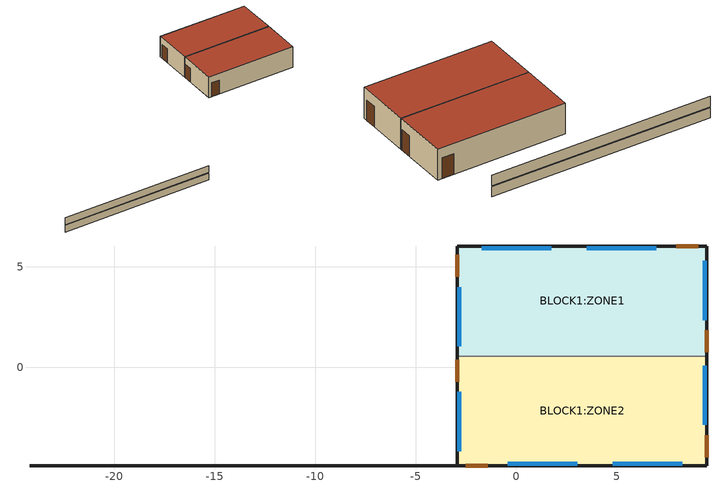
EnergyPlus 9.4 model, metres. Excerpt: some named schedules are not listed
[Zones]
BLOCK1:ZONE2
 floor othersideconditionsmodel (Combined ground floor - State-of-the-art - Heavyweight): -2.95,0.57 9.48,0.57 9.48,-4.9 -2.95,-4.9 z0
 wall outside (Wall - State-of-the-art - Heavyweight): -2.95,0.57 -2.95,-4.9 9.48,-4.9 9.48,0.57 z0:3
 wall outside (LinearBridgingConstruction): -2.95,-4.9 -24.21,-4.9 z-11.1:-10.1
 wall to BLOCK1:ZONE1 (115mm single leaf brick (plastered both sides)): 9.48,0.57 -2.95,0.57 z0:3
 window (VENTANA CASO BASE MULCHEN - 1001): -2.85,-1.21 -2.85,-4.16 / 4.81,-4.8 8.26,-4.8 / -0.42,-4.8 3.03,-4.8 / 9.38,-2.86 9.38,0.09 z0.84:2.26
 door (Wooden door): -2.95,0.39 -2.95,-0.71 / -2.5,-4.9 -1.41,-4.9 / 9.48,-4.46 9.48,-3.36 z0:2
 roof outside (Combined flat roof - State-of-the-art - Heavyweight): 9.48,0.57 -2.95,0.57 -2.95,-4.9 9.48,-4.9 z3
BLOCK1:ZONE1
 floor othersideconditionsmodel (Combined ground floor - State-of-the-art - Heavyweight): -2.95,6.04 9.48,6.04 9.48,0.57 -2.95,0.57 z0
 wall outside (Wall - State-of-the-art - Heavyweight): 9.48,0.57 9.48,6.04 -2.95,6.04 -2.95,0.57 z0:3
 wall outside (LinearBridgingConstruction): -2.95,-4.9 -24.21,-4.9 z-12.2:-11.2
 window (VENTANA CASO BASE MULCHEN - 1001): -2.85,4 -2.85,1.04 / 9.38,2.34 9.38,5.3 / 1.73,5.94 -1.72,5.94 / 6.96,5.94 3.51,5.94 z0.84:2.26
 door (Wooden door): -2.95,5.59 -2.95,4.5 / 9.48,0.74 9.48,1.84 / 9.04,6.04 7.95,6.04 z0:2
 roof outside (Combined flat roof - State-of-the-art - Heavyweight): 9.48,6.04 -2.95,6.04 -2.95,0.57 9.48,0.57 z3
[Site:Location]
Sitio (01-01:31-12)  (01-01:31-12): Latitude=-36.77; Longitude=-73.07; Time Zone=-4; Elevation {m}=148
[Site:GroundTemperature:BuildingSurface]
18, 18, 18, 18, 18, 18, 18, 18, 18, 18, 18, 18
[Site:GroundTemperature:Deep]
14, 14, 14, 14, 14, 14, 14, 14, 14, 14, 14, 14
[Site:GroundTemperature:Shallow]
14, 14, 14, 14, 14, 14, 14, 14, 14, 14, 14, 14
[Site:GroundTemperature:FCfactorMethod]
January FCfactorMethod ground temperature {C}=18.74; Februry FCfactorMethod ground temperature {C}=19.18; March FCfactorMethod ground temperature {C}=18.19; April FCfactorMethod ground temperature {C}=16.7; May FCfactorMethod ground temperature {C}=12.9; June FCfactorMethod ground temperature {C}=10.01; July FCfactorMethod ground temperature {C}=8.1; August FCfactorMethod ground temperature {C}=7.58; September FCfactorMethod ground temperature {C}=8.67; October FCfactorMethod ground temperature {C}=10.99; November FCfactorMethod ground temperature {C}=14.03; December FCfactorMethod ground temperature {C}=16.81
[Site:GroundReflectance]
0.2, 0.2, 0.2, 0.2, 0.2, 0.2, 0.2, 0.2, 0.2, 0.2, 0.2, 0.2
[Site:GroundReflectance:SnowModifier]
2, 2
[SizingPeriod:DesignDay] Month=7; Day of Month=15; Humidity Condition Type=WetBulb; Barometric Pressure {N/M**2}=99559.6; Wind Direction {Degrees N=0, S=180}=0; Rain Indicator=No; Snow on ground indicator=No; Daylight Savings Time Indicator=No
Name | Day Type -- used for schedules | Maximum Dry-Bulb Temperature {C} | Daily Dry-Bulb Temperature Range {C} | Wetbulb at Maximum Dry-Bulb{C} | Wind Speed {m/s} | Solar Model Indicator | Clearness {0.0 to 1.2} | Max Dry-Bulb {C} | Daily Temp Range {C} | Wet-Bulb at Max {C} | Wind Speed {M/Sec} | Clearness {0.0 to 1.2} - gives no sun (but does include long wave radiant heat exchange with sky)
Summer Design Day in Sitio (01-01:31-12) Jul | SummerDesignDay | 24.4 | 11.1 | 17.2 | 0 | ASHRAEClearSky | 0.98
Winter Design Day in Sitio (01-01:31-12) | WinterDesignDay |  |  |  |  |  |  | 1.2 | 0 | 1.2 | 17.4 | 0
[Site:GroundDomain:Slab]
Default Slab: 10, 1, 5, 0.52, 2050, 184, 30, 50, Site:GroundTemperature:Undisturbed:FiniteDifference, Default Slab - Ground Temperature Object - Finite Difference, 0.4, Default Slab - Slab Boundary Condition Model - 1, OnGrade, NO, EPS 10 mm_0.05, FULL, 5, NO, EPS 10 mm_0.05, 1, Hourly
[Site:GroundTemperature:Undisturbed:FiniteDifference]
Default Slab - Ground Temperature Object - Finite Difference: 0.52, 2050, 184, 30, 50, 0.4
[Building]
Edificio Residencial: North Axis=0; Terrain=Suburbs; Loads Convergence Tolerance=.04; Temperature Convergence Tolerance=.4; Solar Distribution=FullExterior; Maximum number of warmup days=25; Minimum number of warmup days=6
[Material:NoMass]
LinearBridgingLayer: Rough, 0.6267, 1e-05, 0, 0
3_RVAL_3: Rough, .18, 0.9, 0.7, 0.7
[Construction]
LinearBridgingConstruction: LinearBridgingLayer
Combined ground floor - State-of-the-art - Heavyweight: Urea Formaldehyde Foam_.1, Cast Concrete_.1, Floor/Roof Screed_.07, Timber Flooring_.03
Combined flat roof - State-of-the-art - Heavyweight: Asphalt 1_.01, MW Glass Wool (rolls)_.1, 3_RVAL_3, Plasterboard_.013
Wall - State-of-the-art - Heavyweight: Brickwork Outer_.105, XPS Extruded Polystyrene  - CO2 Blowing_.1175, Concrete Block (Medium)_.1, Gypsum Plastering_.013
Wooden door: Painted Oak_.035
115mm single leaf brick (plastered both sides): Gypsum Plastering_.013, Brickwork Inner_.115, Gypsum Plastering_.013
VENTANA CASO BASE MULCHEN - 1001: 2
[WindowMaterial:Glazing]
2: Optical data type {SpectralAverage or Spectral}=SpectralAverage; Thickness {m}=.003; Solar transmittance at normal incidence=.837; Solar reflectance at normal incidence: front side=.075; Solar reflectance at normal incidence: back side=.075; Visible transmittance at normal incidence=.898; Visible reflectance at normal incidence: front side=.081; Visible reflectance at normal incidence: back side=.081; IR transmittance at normal incidence=0; IR emissivity: front side=.84; IR emissivity: back side=.84; Conductivity {W/m-K}=.9; Dirt Correction Factor for Solar and Visible Transmittance=1
[Material] Roughness=Rough; Thermal Emittance=0.9
Name | Thickness {m} | Conductivity {w/m-K} | Density {kg/m3} | Specific Heat {J/kg-K} | Solar Absorptance | Visible Absorptance
Urea Formaldehyde Foam_.1 | .1 | 0.04 | 10 | 1400 | 0.6 | 0.6
Cast Concrete_.1 | .1 | 1.13 | 2000 | 1000 | 0.6 | 0.6
Floor/Roof Screed_.07 | .07 | 0.41 | 1200 | 840 | 0.73 | 0.73
Timber Flooring_.03 | .03 | 0.14 | 650 | 1200 | 0.78 | 0.78
Asphalt 1_.01 | .01 | 0.7 | 2100 | 1000 | 0.85 | 0.9
MW Glass Wool (rolls)_.1 | .1 | 0.04 | 12 | 840 | 0.6 | 0.6
Plasterboard_.013 | .013 | 0.25 | 2800 | 896 | 0.5 | 0.5
Brickwork Outer_.105 | .105 | 0.84 | 1700 | 800 | 0.7 | 0.7
XPS Extruded Polystyrene  - CO2 Blowing_.1175 | .1175 | 0.034 | 35 | 1400 | 0.6 | 0.6
Concrete Block (Medium)_.1 | .1 | 0.51 | 1400 | 1000 | 0.6 | 0.6
Gypsum Plastering_.013 | .013 | 0.4 | 1000 | 1000 | 0.5 | 0.5
Painted Oak_.035 | .035 | 0.19 | 700 | 2390 | 0.5 | 0.5
Brickwork Inner_.115 | .115 | 0.62 | 1700 | 800 | 0.7 | 0.7
EPS 10 mm_0.05 | .05 | 0.04 | 15 | 1300 | 0.6 | 0.6
[SurfaceProperty:OtherSideConditionsModel]
OtherSideConditionsModel=Default Slab - Slab Boundary Condition Model - 1; Type of Modeling=GroundCoupledSurface
[Zone] Relative North (to building)=0; Zone Type=1; Zone multiplier=1; Zone volume=178.6217; Floor Area=59.5406; Zone inside convection algorithm=TARP; Part Of Total Floor Area=Yes
BLOCK1:ZONE2; BLOCK1:ZONE1
[PEOPLE] Number of People SCHEDULE=HORARIO ACT CALF MULCHEN 2O22_mod_DSG; Number of People Calculation Method=Area/Person; Zone Floor Area per Person=20; radiant fraction=.3; User Specified Sensible Fraction=.61; CO2 generation rate per unit of activity level (units m3/s-W=3.82e-08; Enable ASHRAE 55 comfort warnings=No; MRT Calculation Type=ZoneAveraged; Work Efficiency SCHEDULE Name (0.0-1.0,real)=Work efficiency; Clothing Insulation Calculation Method=ClothingInsulationSchedule; Air Velocity SCHEDULE Name (units m/s, real)=Default Air Velocity for Comfort Calculations
Name | Zone | Activity level SCHEDULE Name (units W/person, real) | Clothing Insulation SCHEDULE Name (real)
People BLOCK1:ZONE2 | BLOCK1:ZONE2 | Activity Schedule 5397 | Clothing Schedule 5397
People BLOCK1:ZONE1 | BLOCK1:ZONE1 | Activity Schedule 5404 | Clothing Schedule 5404
[Lights] Lighting SCHEDULE=ILUMINACION MULCHEN 2O22; Design Level calculation method=Watts/Area; Watts per Zone Area {W/m2}=4.41; Return Air Fraction=0; Radiant fraction=.3; Fraction Visible=.2; Fraction Replaceable=1
Name | Zone | LightsEndUseKey
BLOCK1:ZONE2 General lighting | BLOCK1:ZONE2 | ELECTRIC EQUIPMENT#BLOCK1:ZONE2#GeneralLights
BLOCK1:ZONE1 General lighting | BLOCK1:ZONE1 | ELECTRIC EQUIPMENT#BLOCK1:ZONE1#GeneralLights
[WaterUse:Equipment] Peak Volumetric Flow Rate {m3/s}=9.30322e-06; DHW SCHEDULE=Residencial CTE ACS
Name | Target Temperature Schedule | Hot Water Supply Temperature Schedule | Cold Water Supply Temperature Schedule | Zone
DHW BLOCK1:ZONE2 | DHW Supply Temperature BLOCK1:ZONE2 | DHW Supply Temperature BLOCK1:ZONE2 | DHW Mains Temperature BLOCK1:ZONE2 | BLOCK1:ZONE2
DHW BLOCK1:ZONE1 | DHW Supply Temperature BLOCK1:ZONE1 | DHW Supply Temperature BLOCK1:ZONE1 | DHW Mains Temperature BLOCK1:ZONE1 | BLOCK1:ZONE1
[Sizing:Zone] Zone Cooling Design Supply Air Temperature Input Method=SupplyAirTemperature; Zone Cooling Design Supply Air Temperature (C)=12; Zone Cooling Design Supply Air Temperature Difference=0; Zone Heating Design Supply Air Temperature Input Method=SupplyAirTemperature; Zone Heating Design Supply Air Temperature (C)=35; Zone Heating Design Supply Air Temperature Difference=0; Zone Cooling Design Supply Air Humidity Ratio (kgWater/kgDryAir)=.008; Zone Heating Design Supply Air Humidity Ratio (kgWater/kgDryAir)=.016; Zone Heating Sizing Factor=1.25; Zone Cooling Sizing Factor=1.15; Cooling Design Air Flow Method=DesignDay; Cooling Minimum Air Flow Fraction=0; Heating Design Air Flow Method=DesignDay
Name | Design Specification Zone Air Distribution Object
BLOCK1:ZONE2 | BLOCK1:ZONE2
BLOCK1:ZONE1 | BLOCK1:ZONE1
[DesignSpecification:ZoneAirDistribution] Zone Air Distribution Effectiveness in Cooling Mode (dimensionless)=1; Zone Air Distribution Effectiveness in Heating Mode (dimensionless)=1
BLOCK1:ZONE2; BLOCK1:ZONE1
[ZoneControl:Thermostat]
BLOCK1:ZONE2 Thermostat: BLOCK1:ZONE2, Zone Control Type Sched, ThermostatSetpoint:DualSetpoint, Dual Setpoint - Zone BLOCK1:ZONE2
BLOCK1:ZONE1 Thermostat: BLOCK1:ZONE1, Zone Control Type Sched, ThermostatSetpoint:DualSetpoint, Dual Setpoint - Zone BLOCK1:ZONE1
[ZoneControl:Thermostat:OperativeTemperature] Radiative Fraction Input Mode=Constant; Fixed Radiative Fraction=0.5
Name | Thermostat
 | BLOCK1:ZONE2 Thermostat
 | BLOCK1:ZONE1 Thermostat
[ThermostatSetpoint:DualSetpoint]
Dual Setpoint - Zone BLOCK1:ZONE2: BLOCK1:ZONE2 Heating Setpoint Schedule, BLOCK1:ZONE2 Cooling SP Sch
Dual Setpoint - Zone BLOCK1:ZONE1: BLOCK1:ZONE1 Heating Setpoint Schedule, BLOCK1:ZONE1 Cooling SP Sch
[Zone equipment]
BLOCK1:ZONE2: BLOCK1:ZONE2 Ideal Loads Air
BLOCK1:ZONE1: BLOCK1:ZONE1 Ideal Loads Air
[ZoneHVAC:IdealLoadsAirSystem] Maximum Heating Supply Air Temperature {C}=99; Minimum Cooling Supply Air Temperature {C}=-99; Maximum Heating Supply Air Humidity Ratio {kg-H2O/kg-air}=0.001; Minimum Cooling Supply Air Humidity Ratio {kg-H2O/kg-air}=0.01; Heating Limit=LimitCapacity; Maximum Heating Air Flow Rate {m3/s}=Autosize; Maximum Sensible Heating Capacity=Autosize; Cooling Limit=LimitFlowRateAndCapacity; Maximum Cooling Air Flow Rate {m3/s}=Autosize; Maximum Total Cooling Capacity=Autosize; Dehumidification Control Type=None; Humidification Control Type=None; Outdoor Air Economizer Type=NoEconomizer
Name | Heating Availability Schedule | Cooling availability schedule
BLOCK1:ZONE2 Ideal Loads Air | BLOCK1:ZONE2 Heating Availability Sch | BLOCK1:ZONE2 Cooling Availability Sch
BLOCK1:ZONE1 Ideal Loads Air | BLOCK1:ZONE1 Heating Availability Sch | BLOCK1:ZONE1 Cooling Availability Sch
[AvailabilityManager:HybridVentilation] Use WeatherFile Rain Indicators=YES; Maximum Wind speed {m/s}=40; Minimum Outdoor Temperature {C}=15; Maximum Outdoor Temperature {C}=100; Minimum Outdoor Enthalpy {J/kg}=20000; Maximum Outdoor Enthalpy {J/kg}=30000; Minimum Outdoor Dewpoint {C}=15; Maximum Outdoor Dewpoint {C}=30; Minimum Outdoor Ventilation Air Schedule=Minimum outdoor ventilation air schedule: Always 1 ac/h; Opening Factor Function of Wind Speed Curve=Opening Factor Function of Wind Speed Curve; AirflowNetwork Control Type Schedule=AirflowNetwork Control Type Schedule: Always 1
Name | Mixed Mode Controller | Controlled Zone | Ventilation control mode schedule
 | BLOCK1:ZONE2 Ideal Loads Air | BLOCK1:ZONE2 | Ventilation control mode schedule BLOCK1:ZONE2 Ideal Loads Air
 | BLOCK1:ZONE1 Ideal Loads Air | BLOCK1:ZONE1 | Ventilation control mode schedule BLOCK1:ZONE1 Ideal Loads Air
[Schedule:Compact]
Work efficiency: Any Number, Through: 12/31, For: AllDays, Until: 24:00, 0
Minimum outdoor ventilation air schedule: Always 1 ac/h; AirflowNetwork Control Type Schedule: Always 1; Ventilation control mode schedule BLOCK1:ZONE2 Ideal Loads Air; Ventilation control mode schedule BLOCK1:ZONE1 Ideal Loads Air: Any Number, Through: 12/31, For: AllDays, Until: 24:00, 1
Default Air Velocity for Comfort Calculations: Any Number, Through: 12/31, For: AllDays, Until: 24:00, 0.137
Residencial CTE ACS: Fraction, Through: 31 Dec, For: AllDays, Until: 01:00, 0.0952, Until: 02:00, 0.04, Until: 03:00, 0.032, Until: 04:00, 0.016, Until: 05:00, 0.016, Until: 06:00, 0.0472, Until: 07:00, 0.2136, Until: 08:00, 0.792, Until: 09:00, 0.5544, Until: 10:00, 0.5944, Until: 11:00, 0.4912, Until: 12:00, 0.4432, Until: 13:00, 0.38, Until: 14:00, 0.38, Until: 15:00, 0.3248, Until: 16:00, 0.2616, Until: 17:00, 0.3088, Until: 18:00, 0.3008, Until: 19:00, 0.412, Until: 20:00, 0.5544, Until: 21:00, 0.4512, Until: 22:00, 0.4992, Until: 23:00, 0.38, Until: 24:00, 0.412
Activity Schedule 5397; Activity Schedule 5404: Any Number, Through: 12/31, For: AllDays, Until: 24:00, 98.4
Clothing Schedule 5397; Clothing Schedule 5404: Any Number, Through: 4/1, For: AllDays, Until: 24:00, .5, Through: 9/30, For: AllDays, Until: 24:00, 1, Through: 12/31, For: AllDays, Until: 24:00, .5
DHW Supply Temperature BLOCK1:ZONE2; DHW Supply Temperature BLOCK1:ZONE1: Temperature, Through: 12/31, For: AllDays, Until: 24:00, 60
DHW Mains Temperature BLOCK1:ZONE2; DHW Mains Temperature BLOCK1:ZONE1: Temperature, Through: 12/31, For: AllDays, Until: 24:00, 12
BLOCK1:ZONE2 Heating Availability Sch; BLOCK1:ZONE2 Cooling Availability Sch; BLOCK1:ZONE1 Heating Availability Sch; BLOCK1:ZONE1 Cooling Availability Sch: Any Number, Through: 01/01, For: Alldays, Until: 24:00, 1, Through: 01/02, For: Alldays, Until: 24:00, 1, Through: 01/03, For: Alldays, Until: 24:00, 1, Through: 01/04, For: Alldays, Until: 24:00, 1, Through: 01/05, For: Alldays, Until: 24:00, 1, Through: 01/06, For: Alldays, Until: 24:00, 1, Through: 01/07, For: Alldays, Until: 24:00, 1, Through: 01/08, For: Alldays, Until: 24:00, 1, Through: 01/09, For: Alldays, Until: 24:00, 1, Through: 01/10, For: Alldays, Until: 24:00, 1, Through: 01/11, For: Alldays, Until: 24:00, 1, Through: 01/12, For: Alldays, Until: 24:00, 1, Through: 01/13, For: Alldays, Until: 24:00, 1, Through: 01/14, For: Alldays, Until: 24:00, 1, Through: 01/15, For: Alldays, Until: 24:00, 1, Through: 01/16, For: Alldays, Until: 24:00, 1, Through: 01/17, For: Alldays, Until: 24:00, 1, Through: 01/18, For: Alldays, Until: 24:00, 1, Through: 01/19, For: Alldays, Until: 24:00, 1, Through: 01/20, For: Alldays, Until: 24:00, 1, Through: 01/21, For: Alldays, Until: 24:00, 1, Through: 01/22, For: Alldays, Until: 24:00, 1, Through: 01/23, For: Alldays, Until: 24:00, 1, Through: 01/24, For: Alldays, Until: 24:00, 1, Through: 01/25, For: Alldays, Until: 24:00, 1, Through: 01/26, For: Alldays, Until: 24:00, 1, Through: 01/27, For: Alldays, Until: 24:00, 1, Through: 01/28, For: Alldays, Until: 24:00, 1, Through: 01/29, For: Alldays, Until: 24:00, 1, Through: 01/30, For: Alldays, Until: 24:00, 1, Through: 01/31, For: Alldays, Until: 24:00, 1, Through: 02/01, For: Alldays, Until: 24:00, 1, Through: 02/02, For: Alldays, Until: 24:00, 1, Through: 02/03, For: Alldays, Until: 24:00, 1, Through: 02/04, For: Alldays, Until: 24:00, 1, Through: 02/05, For: Alldays, Until: 24:00, 1, Through: 02/06, For: Alldays, Until: 24:00, 1, Through: 02/07, For: Alldays, Until: 24:00, 1, Through: 02/08, For: Alldays, Until: 24:00, 1, Through: 02/09, For: Alldays, Until: 24:00, 1, Through: 02/10, For: Alldays, Until: 24:00, 1, Through: 02/11, For: Alldays, Until: 24:00, 1, Through: 02/12, For: Alldays, Until: 24:00, 1, Through: 02/13, For: Alldays, Until: 24:00, 1, Through: 02/14, For: Alldays, Until: 24:00, 1, Through: 02/15, For: Alldays, Until: 24:00, 1, Through: 02/16, For: Alldays, Until: 24:00, 1, Through: 02/17, For: Alldays, Until: 24:00, 1, Through: 02/18, For: Alldays, Until: 24:00, 1, Through: 02/19, For: Alldays, Until: 24:00, 1, Through: 02/20, For: Alldays, Until: 24:00, 1, Through: 02/21, For: Alldays, Until: 24:00, 1, Through: 02/22, For: Alldays, Until: 24:00, 1, Through: 02/23, For: Alldays, Until: 24:00, 1, Through: 02/24, For: Alldays, Until: 24:00, 1, Through: 02/25, For: Alldays, Until: 24:00, 1, Through: 02/26, For: Alldays, Until: 24:00, 1, Through: 02/27, For: Alldays, Until: 24:00, 1, Through: 02/28, For: Alldays, Until: 24:00, 1, Through: 03/01, For: Alldays, Until: 24:00, 1, Through: 03/02, For: Alldays, Until: 24:00, 1, Through: 03/03, For: Alldays, Until: 24:00, 1, Through: 03/04, For: Alldays, Until: 24:00, 1, Through: 03/05, For: Alldays, Until: 24:00, 1, Through: 03/06, For: Alldays, Until: 24:00, 1, Through: 03/07, For: Alldays, Until: 24:00, 1, Through: 03/08, For: Alldays, Until: 24:00, 1, Through: 03/09, For: Alldays, Until: 24:00, 1, Through: 03/10, For: Alldays, Until: 24:00, 1, Through: 03/11, For: Alldays, Until: 24:00, 1, Through: 03/12, For: Alldays, Until: 24:00, 1, Through: 03/13, For: Alldays, Until: 24:00, 1, Through: 03/14, For: Alldays, Until: 24:00, 1, Through: 03/15, For: Alldays, Until: 24:00, 1, Through: 03/16, For: Alldays, Until: 24:00, 1, Through: 03/17, For: Alldays, Until: 24:00, 1, Through: 03/18, For: Alldays, Until: 24:00, 1, Through: 03/19, For: Alldays, Until: 24:00, 1, Through: 03/20, For: Alldays, Until: 24:00, 1, Through: 03/21, For: Alldays, Until: 24:00, 1, Through: 03/22, For: Alldays, Until: 24:00, 1, Through: 03/23, For: Alldays, Until: 24:00, 1, Through: 03/24, For: Alldays, Until: 24:00, 1, Through: 03/25, For: Alldays, Until: 24:00, 1, Through: 03/26, For: Alldays, Until: 24:00, 1, Through: 03/27, For: Alldays, Until: 24:00, 1, Through: 03/28, For: Alldays, Until: 24:00, 1, Through: 03/29, For: Alldays, Until: 24:00, 1, Through: 03/30, For: Alldays, Until: 24:00, 1, Through: 03/31, For: Alldays, Until: 24:00, 1, Through: 04/01, For: Alldays, Until: 24:00, 1, Through: 04/02, For: Alldays, Until: 24:00, 1, Through: 04/03, For: Alldays, Until: 24:00, 1, Through: 04/04, For: Alldays, Until: 24:00, 1, Through: 04/05, For: Alldays, Until: 24:00, 1, Through: 04/06, For: Alldays, Until: 24:00, 1, Through: 04/07, For: Alldays, Until: 24:00, 1, Through: 04/08, For: Alldays, Until: 24:00, 1, Through: 04/09, For: Alldays, Until: 24:00, 1, Through: 04/10, For: Alldays, Until: 24:00, 1, Through: 04/11, For: Alldays, Until: 24:00, 1, Through: 04/12, For: Alldays, Until: 24:00, 1, Through: 04/13, For: Alldays, Until: 24:00, 1, Through: 04/14, For: Alldays, Until: 24:00, 1, Through: 04/15, For: Alldays, Until: 24:00, 1, Through: 04/16, For: Alldays, Until: 24:00, 1, Through: 04/17, For: Alldays, Until: 24:00, 1, Through: 04/18, For: Alldays, Until: 24:00, 1, Through: 04/19, For: Alldays, Until: 24:00, 1, Through: 04/20, For: Alldays, Until: 24:00, 1, Through: 04/21, For: Alldays, Until: 24:00, 1, Through: 04/22, For: Alldays, Until: 24:00, 1, Through: 04/23, For: Alldays, Until: 24:00, 1, Through: 04/24, For: Alldays, Until: 24:00, 1, Through: 04/25, For: Alldays, Until: 24:00, 1, Through: 04/26, For: Alldays, Until: 24:00, 1, Through: 04/27, For: Alldays, Until: 24:00, 1, Through: 04/28, For: Alldays, Until: 24:00, 1, Through: 04/29, For: Alldays, Until: 24:00, 1, Through: 04/30, For: Alldays, Until: 24:00, 1, Through: 05/01, For: Alldays, Until: 24:00, 1, Through: 05/02, For: Alldays, Until: 24:00, 1, Through: 05/03, For: Alldays, Until: 24:00, 1, Through: 05/04, For: Alldays, Until: 24:00, 1, Through: 05/05, For: Alldays, Until: 24:00, 1, Through: 05/06, For: Alldays, Until: 24:00, 1, Through: 05/07, For: Alldays, Until: 24:00, 1, Through: 05/08, For: Alldays, Until: 24:00, 1, Through: 05/09, For: Alldays, Until: 24:00, 1, Through: 05/10, For: Alldays, Until: 24:00, 1, Through: 05/11, For: Alldays, Until: 24:00, 1, Through: 05/12, For: Alldays, Until: 24:00, 1, Through: 05/13, For: Alldays, Until: 24:00, 1, Through: 05/14, For: Alldays, Until: 24:00, 1, Through: 05/15, For: Alldays, Until: 24:00, 1, Through: 05/16, For: Alldays, Until: 24:00, 1, Through: 05/17, For: Alldays, Until: 24:00, 1, Through: 05/18, For: Alldays, Until: 24:00, 1, Through: 05/19, For: Alldays, Until: 24:00, 1, Through: 05/20, For: Alldays, Until: 24:00, 1, Through: 05/21, For: Alldays, Until: 24:00, 1, Through: 05/22, For: Alldays, Until: 24:00, 1, Through: 05/23, For: Alldays, Until: 24:00, 1, Through: 05/24, For: Alldays, Until: 24:00, 1, Through: 05/25, For: Alldays, Until: 24:00, 1, Through: 05/26, For: Alldays, Until: 24:00, 1, Through: 05/27, For: Alldays, Until: 24:00, 1, Through: 05/28, For: Alldays, Until: 24:00, 1, Through: 05/29, For: Alldays, Until: 24:00, 1, Through: 05/30, For: Alldays, Until: 24:00, 1, Through: 05/31, For: Alldays, Until: 24:00, 1, Through: 06/01, For: Alldays, Until: 24:00, 1, Through: 06/02, For: Alldays, Until: 24:00, 1, Through: 06/03, For: Alldays, Until: 24:00, 1, Through: 06/04, For: Alldays, Until: 24:00, 1, Through: 06/05, For: Alldays, Until: 24:00, 1, Through: 06/06, For: Alldays, Until: 24:00, 1, Through: 06/07, For: Alldays, Until: 24:00, 1, Through: 06/08, For: Alldays, Until: 24:00, 1, Through: 06/09, For: Alldays, Until: 24:00, 1, Through: 06/10, For: Alldays, Until: 24:00, 1, Through: 06/11, For: Alldays, Until: 24:00, 1, Through: 06/12, For: Alldays, Until: 24:00, 1, Through: 06/13, For: Alldays, Until: 24:00, 1, Through: 06/14, For: Alldays, Until: 24:00, 1, Through: 06/15, For: Alldays, Until: 24:00, 1, Through: 06/16, For: Alldays, Until: 24:00, 1, Through: 06/17, For: Alldays, Until: 24:00, 1, Through: 06/18, For: Alldays, Until: 24:00, 1, Through: 06/19, For: Alldays, Until: 24:00, 1, Through: 06/20, For: Alldays, Until: 24:00, 1, Through: 06/21, For: Alldays, Until: 24:00, 1, Through: 06/22, For: Alldays, Until: 24:00, 1, Through: 06/23, For: Alldays, Until: 24:00, 1, Through: 06/24, For: Alldays, Until: 24:00, 1, Through: 06/25, For: Alldays, Until: 24:00, 1, Through: 06/26, For: Alldays, Until: 24:00, 1, Through: 06/27, For: Alldays, Until: 24:00, 1, Through: 06/28, For: Alldays, Until: 24:00, 1, Through: 06/29, For: Alldays, Until: 24:00, 1, Through: 06/30, For: Alldays, Until: 24:00, 1, Through: 07/01, For: Alldays, Until: 24:00, 1, Through: 07/02, For: Alldays, Until: 24:00, 1, Through: 07/03, For: Alldays, Until: 24:00, 1, Through: 07/04, For: Alldays, Until: 24:00, 1, Through: 07/05, For: Alldays, Until: 24:00, 1, Through: 07/06, For: Alldays, Until: 24:00, 1, Through: 07/07, For: Alldays, Until: 24:00, 1, Through: 07/08, For: Alldays, Until: 24:00, 1, Through: 07/09, For: Alldays, Until: 24:00, 1, Through: 07/10, For: Alldays, Until: 24:00, 1, Through: 07/11, For: Alldays, Until: 24:00, 1, Through: 07/12, For: Alldays, Until: 24:00, 1, Through: 07/13, For: Alldays, Until: 24:00, 1, Through: 07/14, For: Alldays, Until: 24:00, 1, Through: 07/15, For: Alldays, Until: 24:00, 1, Through: 07/16, For: Alldays, Until: 24:00, 1, Through: 07/17, For: Alldays, Until: 24:00, 1, Through: 07/18, For: Alldays, Until: 24:00, 1, Through: 07/19, For: Alldays, Until: 24:00, 1, Through: 07/20, For: Alldays, Until: 24:00, 1, Through: 07/21, For: Alldays, Until: 24:00, 1, Through: 07/22, For: Alldays, Until: 24:00, 1, Through: 07/23, For: Alldays, Until: 24:00, 1, Through: 07/24, For: Alldays, Until: 24:00, 1, Through: 07/25, For: Alldays, Until: 24:00, 1, Through: 07/26, For: Alldays, Until: 24:00, 1, Through: 07/27, For: Alldays, Until: 24:00, 1, Through: 07/28, For: Alldays, Until: 24:00, 1, Through: 07/29, For: Alldays, Until: 24:00, 1, Through: 07/30, For: Alldays, Until: 24:00, 1, Through: 07/31, For: Alldays, Until: 24:00, 1, Through: 08/01, For: Alldays, Until: 24:00, 1, Through: 08/02, For: Alldays, Until: 24:00, 1, Through: 08/03, For: Alldays, Until: 24:00, 1, Through: 08/04, For: Alldays, Until: 24:00, 1, Through: 08/05, For: Alldays, Until: 24:00, 1, Through: 08/06, For: Alldays, Until: 24:00, 1, Through: 08/07, For: Alldays, Until: 24:00, 1, Through: 08/08, For: Alldays, Until: 24:00, 1, Through: 08/09, For: Alldays, Until: 24:00, 1, Through: 08/10, For: Alldays, Until: 24:00, 1, Through: 08/11, For: Alldays, Until: 24:00, 1, Through: 08/12, For: Alldays, Until: 24:00, 1, Through: 08/13, For: Alldays, Until: 24:00, 1, Through: 08/14, For: Alldays, Until: 24:00, 1, Through: 08/15, For: Alldays, Until: 24:00, 1, Through: 08/16, For: Alldays, Until: 24:00, 1, Through: 08/17, For: Alldays, Until: 24:00, 1, Through: 08/18, For: Alldays, Until: 24:00, 1, Through: 08/19, For: Alldays, Until: 24:00, 1, Through: 08/20, For: Alldays, Until: 24:00, 1, Through: 08/21, For: Alldays, Until: 24:00, 1, Through: 08/22, For: Alldays, Until: 24:00, 1, Through: 08/23, For: Alldays, Until: 24:00, 1, Through: 08/24, For: Alldays, Until: 24:00, 1, Through: 08/25, For: Alldays, Until: 24:00, 1, Through: 08/26, For: Alldays, Until: 24:00, 1, Through: 08/27, For: Alldays, Until: 24:00, 1, Through: 08/28, For: Alldays, Until: 24:00, 1, Through: 08/29, For: Alldays, Until: 24:00, 1, Through: 08/30, For: Alldays, Until: 24:00, 1, Through: 08/31, For: Alldays, Until: 24:00, 1, Through: 09/01, For: Alldays, Until: 24:00, 1, Through: 09/02, For: Alldays, Until: 24:00, 1, Through: 09/03, For: Alldays, Until: 24:00, 1, Through: 09/04, For: Alldays, Until: 24:00, 1, Through: 09/05, For: Alldays, Until: 24:00, 1, Through: 09/06, For: Alldays, Until: 24:00, 1, Through: 09/07, For: Alldays, Until: 24:00, 1, Through: 09/08, For: Alldays, Until: 24:00, 1, Through: 09/09, For: Alldays, Until: 24:00, 1, Through: 09/10, For: Alldays, Until: 24:00, 1, Through: 09/11, For: Alldays, Until: 24:00, 1, Through: 09/12, For: Alldays, Until: 24:00, 1, Through: 09/13, For: Alldays, Until: 24:00, 1, Through: 09/14, For: Alldays, Until: 24:00, 1, Through: 09/15, For: Alldays, Until: 24:00, 1, Through: 09/16, For: Alldays, Until: 24:00, 1, Through: 09/17, For: Alldays, Until: 24:00, 1, Through: 09/18, For: Alldays, Until: 24:00, 1, Through: 09/19, For: Alldays, Until: 24:00, 1, Through: 09/20, For: Alldays, Until: 24:00, 1, Through: 09/21, For: Alldays, Until: 24:00, 1, Through: 09/22, For: Alldays, Until: 24:00, 1, Through: 09/23, For: Alldays, Until: 24:00, 1, Through: 09/24, For: Alldays, Until: 24:00, 1, Through: 09/25, For: Alldays, Until: 24:00, 1, Through: 09/26, For: Alldays, Until: 24:00, 1, Through: 09/27, For: Alldays, Until: 24:00, 1, Through: 09/28, For: Alldays, Until: 24:00, 1, Through: 09/29, For: Alldays, Until: 24:00, 1, Through: 09/30, For: Alldays, Until: 24:00, 1, Through: 10/01, For: Alldays, Until: 24:00, 1, Through: 10/02, For: Alldays, Until: 24:00, 1, Through: 10/03, For: Alldays, Until: 24:00, 1, Through: 10/04, For: Alldays, Until: 24:00, 1, Through: 10/05, For: Alldays, Until: 24:00, 1, Through: 10/06, For: Alldays, Until: 24:00, 1, Through: 10/07, For: Alldays, Until: 24:00, 1, Through: 10/08, For: Alldays, Until: 24:00, 1, Through: 10/09, For: Alldays, Until: 24:00, 1, Through: 10/10, For: Alldays, Until: 24:00, 1, Through: 10/11, For: Alldays, Until: 24:00, 1, Through: 10/12, For: Alldays, Until: 24:00, 1, Through: 10/13, For: Alldays, Until: 24:00, 1, Through: 10/14, For: Alldays, Until: 24:00, 1, Through: 10/15, For: Alldays, Until: 24:00, 1, Through: 10/16, For: Alldays, Until: 24:00, 1, Through: 10/17, For: Alldays, Until: 24:00, 1, Through: 10/18, For: Alldays, Until: 24:00, 1, Through: 10/19, For: Alldays, Until: 24:00, 1, Through: 10/20, For: Alldays, Until: 24:00, 1, Through: 10/21, For: Alldays, Until: 24:00, 1, Through: 10/22, For: Alldays, Until: 24:00, 1, Through: 10/23, For: Alldays, Until: 24:00, 1, Through: 10/24, For: Alldays, Until: 24:00, 1, Through: 10/25, For: Alldays, Until: 24:00, 1, Through: 10/26, For: Alldays, Until: 24:00, 1, Through: 10/27, For: Alldays, Until: 24:00, 1, Through: 10/28, For: Alldays, Until: 24:00, 1, Through: 10/29, For: Alldays, Until: 24:00, 1, Through: 10/30, For: Alldays, Until: 24:00, 1, Through: 10/31, For: Alldays, Until: 24:00, 1, Through: 11/01, For: Alldays, Until: 24:00, 1, Through: 11/02, For: Alldays, Until: 24:00, 1, Through: 11/03, For: Alldays, Until: 24:00, 1, Through: 11/04, For: Alldays, Until: 24:00, 1, Through: 11/05, For: Alldays, Until: 24:00, 1, Through: 11/06, For: Alldays, Until: 24:00, 1, Through: 11/07, For: Alldays, Until: 24:00, 1, Through: 11/08, For: Alldays, Until: 24:00, 1, Through: 11/09, For: Alldays, Until: 24:00, 1, Through: 11/10, For: Alldays, Until: 24:00, 1, Through: 11/11, For: Alldays, Until: 24:00, 1, Through: 11/12, For: Alldays, Until: 24:00, 1, Through: 11/13, For: Alldays, Until: 24:00, 1, Through: 11/14, For: Alldays, Until: 24:00, 1, Through: 11/15, For: Alldays, Until: 24:00, 1, Through: 11/16, For: Alldays, Until: 24:00, 1, Through: 11/17, For: Alldays, Until: 24:00, 1, Through: 11/18, For: Alldays, Until: 24:00, 1, Through: 11/19, For: Alldays, Until: 24:00, 1, Through: 11/20, For: Alldays, Until: 24:00, 1, Through: 11/21, For: Alldays, Until: 24:00, 1, Through: 11/22, For: Alldays, Until: 24:00, 1, Through: 11/23, For: Alldays, Until: 24:00, 1, Through: 11/24, For: Alldays, Until: 24:00, 1, Through: 11/25, For: Alldays, Until: 24:00, 1, Through: 11/26, For: Alldays, Until: 24:00, 1, Through: 11/27, For: Alldays, Until: 24:00, 1, Through: 11/28, For: Alldays, Until: 24:00, 1, Through: 11/29, For: Alldays, Until: 24:00, 1, Through: 11/30, For: Alldays, Until: 24:00, 1, Through: 12/01, For: Alldays, Until: 24:00, 1, Through: 12/02, For: Alldays, Until: 24:00, 1, Through: 12/03, For: Alldays, Until: 24:00, 1, Through: 12/04, For: Alldays, Until: 24:00, 1, Through: 12/05, For: Alldays, Until: 24:00, 1, Through: 12/06, For: Alldays, Until: 24:00, 1, Through: 12/07, For: Alldays, Until: 24:00, 1, Through: 12/08, For: Alldays, Until: 24:00, 1, Through: 12/09, For: Alldays, Until: 24:00, 1, Through: 12/10, For: Alldays, Until: 24:00, 1, Through: 12/11, For: Alldays, Until: 24:00, 1, Through: 12/12, For: Alldays, Until: 24:00, 1, Through: 12/13, For: Alldays, Until: 24:00, 1, Through: 12/14, For: Alldays, Until: 24:00, 1, Through: 12/15, For: Alldays, Until: 24:00, 1, Through: 12/16, For: Alldays, Until: 24:00, 1, Through: 12/17, For: Alldays, Until: 24:00, 1, Through: 12/18, For: Alldays, Until: 24:00, 1, Through: 12/19, For: Alldays, Until: 24:00, 1, Through: 12/20, For: Alldays, Until: 24:00, 1, Through: 12/21, For: Alldays, Until: 24:00, 1, Through: 12/22, For: Alldays, Until: 24:00, 1, Through: 12/23, For: Alldays, Until: 24:00, 1, Through: 12/24, For: Alldays, Until: 24:00, 1, Through: 12/25, For: Alldays, Until: 24:00, 1, Through: 12/26, For: Alldays, Until: 24:00, 1, Through: 12/27, For: Alldays, Until: 24:00, 1, Through: 12/28, For: Alldays, Until: 24:00, 1, Through: 12/29, For: Alldays, Until: 24:00, 1, Through: 12/30, For: Alldays, Until: 24:00, 1, Through: 12/31, For: Alldays, Until: 24:00, 1
[Schedule:Day:Hourly]
Summer Control Type Day Sch; Winter Control Type Day Sch: Control Type, 4, 4, 4, 4, 4, 4, 4, 4, 4, 4, 4, 4, 4, 4, 4, 4, 4, 4, 4, 4, 4, 4, 4, 4
[Schedule:Week:Daily]
Summer Control Type Week Sch: Summer Control Type Day Sch, Summer Control Type Day Sch, Summer Control Type Day Sch, Summer Control Type Day Sch, Summer Control Type Day Sch, Summer Control Type Day Sch, Summer Control Type Day Sch, Summer Control Type Day Sch, Summer Control Type Day Sch, Summer Control Type Day Sch, Summer Control Type Day Sch, Summer Control Type Day Sch
Winter Control Type Week Sch: Winter Control Type Day Sch, Winter Control Type Day Sch, Winter Control Type Day Sch, Winter Control Type Day Sch, Winter Control Type Day Sch, Winter Control Type Day Sch, Winter Control Type Day Sch, Winter Control Type Day Sch, Winter Control Type Day Sch, Winter Control Type Day Sch, Winter Control Type Day Sch, Winter Control Type Day Sch
HORARIO ACT CALF MULCHEN 2O22_mod_DSG_Jan; HORARIO ACT CALF MULCHEN 2O22_mod_DSG_Feb; HORARIO ACT CALF MULCHEN 2O22_mod_DSG_Mar; HORARIO ACT CALF MULCHEN 2O22_mod_DSG_Apr; HORARIO ACT CALF MULCHEN 2O22_mod_DSG_Sep: 10019, 10019, 10019, 10019, 10019, 10019, 10019, 10019, 10019, 11, 10019, 10019
HORARIO ACT CALF MULCHEN 2O22_mod_DSG_May; HORARIO ACT CALF MULCHEN 2O22_mod_DSG_Jun; HORARIO ACT CALF MULCHEN 2O22_mod_DSG_Jul; HORARIO ACT CALF MULCHEN 2O22_mod_DSG_Aug; HORARIO ACT CALF MULCHEN 2O22_mod_DSG_Oct; HORARIO ACT CALF MULCHEN 2O22_mod_DSG_Nov; HORARIO ACT CALF MULCHEN 2O22_mod_DSG_Dec: 10020, 10020, 10020, 10020, 10020, 10020, 10020, 10020, 10020, 11, 10020, 10020
ILUMINACION MULCHEN 2O22_Jan; ILUMINACION MULCHEN 2O22_Feb; ILUMINACION MULCHEN 2O22_Mar; ILUMINACION MULCHEN 2O22_Apr; ILUMINACION MULCHEN 2O22_May; ILUMINACION MULCHEN 2O22_Jun; ILUMINACION MULCHEN 2O22_Jul; ILUMINACION MULCHEN 2O22_Aug; ILUMINACION MULCHEN 2O22_Sep; ILUMINACION MULCHEN 2O22_Oct; ILUMINACION MULCHEN 2O22_Nov; ILUMINACION MULCHEN 2O22_Dec: 10023, 10023, 10023, 10023, 10023, 10023, 10023, 10023, 10023, 11, 10023, 10023
[Schedule:Year]
HORARIO ACT CALF MULCHEN 2O22_mod_DSG: Any number, HORARIO ACT CALF MULCHEN 2O22_mod_DSG_Jan, 1, 1, 1, 31, HORARIO ACT CALF MULCHEN 2O22_mod_DSG_Feb, 2, 1, 2, 28, HORARIO ACT CALF MULCHEN 2O22_mod_DSG_Mar, 3, 1, 3, 31, HORARIO ACT CALF MULCHEN 2O22_mod_DSG_Apr, 4, 1, 4, 30, HORARIO ACT CALF MULCHEN 2O22_mod_DSG_May, 5, 1, 5, 31, HORARIO ACT CALF MULCHEN 2O22_mod_DSG_Jun, 6, 1, 6, 30, HORARIO ACT CALF MULCHEN 2O22_mod_DSG_Jul, 7, 1, 7, 31, HORARIO ACT CALF MULCHEN 2O22_mod_DSG_Aug, 8, 1, 8, 31, HORARIO ACT CALF MULCHEN 2O22_mod_DSG_Sep, 9, 1, 9, 30, HORARIO ACT CALF MULCHEN 2O22_mod_DSG_Oct, 10, 1, 10, 31, HORARIO ACT CALF MULCHEN 2O22_mod_DSG_Nov, 11, 1, 11, 30, HORARIO ACT CALF MULCHEN 2O22_mod_DSG_Dec, 12, 1, 12, 31
ILUMINACION MULCHEN 2O22: Any number, ILUMINACION MULCHEN 2O22_Jan, 1, 1, 1, 31, ILUMINACION MULCHEN 2O22_Feb, 2, 1, 2, 28, ILUMINACION MULCHEN 2O22_Mar, 3, 1, 3, 31, ILUMINACION MULCHEN 2O22_Apr, 4, 1, 4, 30, ILUMINACION MULCHEN 2O22_May, 5, 1, 5, 31, ILUMINACION MULCHEN 2O22_Jun, 6, 1, 6, 30, ILUMINACION MULCHEN 2O22_Jul, 7, 1, 7, 31, ILUMINACION MULCHEN 2O22_Aug, 8, 1, 8, 31, ILUMINACION MULCHEN 2O22_Sep, 9, 1, 9, 30, ILUMINACION MULCHEN 2O22_Oct, 10, 1, 10, 31, ILUMINACION MULCHEN 2O22_Nov, 11, 1, 11, 30, ILUMINACION MULCHEN 2O22_Dec, 12, 1, 12, 31
Zone Control Type Sched: Control Type, Summer Control Type Week Sch, 1, 1, 3, 31, Winter Control Type Week Sch, 4, 1, 9, 30, Summer Control Type Week Sch, 10, 1, 12, 31
[Curve:Linear]
Opening Factor Function of Wind Speed Curve: Coefficient 1=1; Coefficient 2=0; Minimum X=0; Maximum X=1
[AirflowNetwork:MultiZone:Surface:Crack] Reference crack conditions=Reference Crack Conditions
Name | Crack | Flow coeff (kg/s @ 1Pa) | Flow exponent
 | DefaultCrack | 1e-11 | 0.66
 | BLOCK1:ZONE2_Roof_1_0_0 | .0020395 | .7
 | BLOCK1:ZONE2_Wall_2_0_0 | .0004007 | .7
 | BLOCK1:ZONE2_Wall_3_0_0 | .0010126 | .7
 | BLOCK1:ZONE2_Wall_4_0_0 | .0004007 | .7
 | BLOCK1:ZONE2_Partition_5_0_0 | .0745902 | .75
 | BLOCK1:ZONE1_Roof_1_0_0 | .0020395 | .7
 | BLOCK1:ZONE1_Wall_2_0_0 | .0004007 | .7
 | BLOCK1:ZONE1_Wall_4_0_0 | .0004007 | .7
 | BLOCK1:ZONE1_Wall_5_0_0 | .0010126 | .7
[AirflowNetwork:SimulationControl]
AirflowNetwork Simulation=VENT; AirflowNetwork Control=MultizoneWithoutDistribution; Wind Pressure Coefficient Type=Input; Height Selection for Local Wind Speed Calculation=OpeningHeight; Building Type=LowRise; Maximum number of iterations=1000; Initialization flag=ZeroNodePressures; Relative airflow convergence tolerance=.0001; Absolute airflow convergence tolerance=.000001; Convergence acceleration limit=-0.5; Azimuth Angle of Long Axis of Building=0; Ratio of Building Width Along Short Axis to Width Along Long Axis=1
[AirflowNetwork:MultiZone:Zone] Ventilation Control Mode=Temperature; Vent Temperature Schedule=20001; Venting Availability Schedule=CEV HORARIO CARGAS INTERNAS ASOCIADAS A OCUPANTES 2O22
BLOCK1:ZONE2; BLOCK1:ZONE1
[AirflowNetwork:MultiZone:Surface]
Name | Leakage Component | Crack Actual Value (dimensionless) | Crack Actual Value or Window Open Factor for Ventilation (dimensionless) | Ventilation control mode | Venting Availability Schedule | Ventilation temp schedule
BLOCK1:ZONE2_Roof_1_0_0 | BLOCK1:ZONE2_Roof_1_0_0 | 1
BLOCK1:ZONE2_Wall_2_0_0 | BLOCK1:ZONE2_Wall_2_0_0 | 1
BLOCK1:ZONE2_Wall_2_0_0_0_0_1_Door | BLOCK1:ZONE2_Wall_2_0_0_0_0_1_Door |  | 1 | Constant | CEV HORARIO CARGAS INTERNAS ASOCIADAS A OCUPANTES 2O22
BLOCK1:ZONE2_Wall_2_0_0_1_0_0_Win | BLOCK1:ZONE2_Wall_2_0_0_1_0_0_Win |  | 1 | Temperature | CEV HORARIO CARGAS INTERNAS ASOCIADAS A OCUPANTES 2O22 | 20001
BLOCK1:ZONE2_Wall_3_0_0 | BLOCK1:ZONE2_Wall_3_0_0 | 1
BLOCK1:ZONE2_Wall_3_0_0_0_0_2_Door | BLOCK1:ZONE2_Wall_3_0_0_0_0_2_Door |  | 1 | Constant | CEV HORARIO CARGAS INTERNAS ASOCIADAS A OCUPANTES 2O22
BLOCK1:ZONE2_Wall_3_0_0_1_0_1_Win | BLOCK1:ZONE2_Wall_3_0_0_1_0_1_Win |  | 1 | Temperature | CEV HORARIO CARGAS INTERNAS ASOCIADAS A OCUPANTES 2O22 | 20001
BLOCK1:ZONE2_Wall_3_0_0_2_0_0_Win | BLOCK1:ZONE2_Wall_3_0_0_2_0_0_Win |  | 1 | Temperature | CEV HORARIO CARGAS INTERNAS ASOCIADAS A OCUPANTES 2O22 | 20001
BLOCK1:ZONE2_Wall_4_0_0 | BLOCK1:ZONE2_Wall_4_0_0 | 1
BLOCK1:ZONE2_Wall_4_0_0_0_0_1_Door | BLOCK1:ZONE2_Wall_4_0_0_0_0_1_Door |  | 1 | Constant | CEV HORARIO CARGAS INTERNAS ASOCIADAS A OCUPANTES 2O22
BLOCK1:ZONE2_Wall_4_0_0_1_0_0_Win | BLOCK1:ZONE2_Wall_4_0_0_1_0_0_Win |  | 1 | Temperature | CEV HORARIO CARGAS INTERNAS ASOCIADAS A OCUPANTES 2O22 | 20001
BLOCK1:ZONE2_Partition_5_0_0 | BLOCK1:ZONE2_Partition_5_0_0 | 1
BLOCK1:ZONE1_Roof_1_0_0 | BLOCK1:ZONE1_Roof_1_0_0 | 1
BLOCK1:ZONE1_Wall_2_0_0 | BLOCK1:ZONE1_Wall_2_0_0 | 1
BLOCK1:ZONE1_Wall_2_0_0_0_0_1_Door | BLOCK1:ZONE1_Wall_2_0_0_0_0_1_Door |  | 1 | Constant | CEV HORARIO CARGAS INTERNAS ASOCIADAS A OCUPANTES 2O22
BLOCK1:ZONE1_Wall_2_0_0_1_0_0_Win | BLOCK1:ZONE1_Wall_2_0_0_1_0_0_Win |  | 1 | Temperature | CEV HORARIO CARGAS INTERNAS ASOCIADAS A OCUPANTES 2O22 | 20001
BLOCK1:ZONE1_Wall_4_0_0 | BLOCK1:ZONE1_Wall_4_0_0 | 1
BLOCK1:ZONE1_Wall_4_0_0_0_0_1_Door | BLOCK1:ZONE1_Wall_4_0_0_0_0_1_Door |  | 1 | Constant | CEV HORARIO CARGAS INTERNAS ASOCIADAS A OCUPANTES 2O22
BLOCK1:ZONE1_Wall_4_0_0_1_0_0_Win | BLOCK1:ZONE1_Wall_4_0_0_1_0_0_Win |  | 1 | Temperature | CEV HORARIO CARGAS INTERNAS ASOCIADAS A OCUPANTES 2O22 | 20001
BLOCK1:ZONE1_Wall_5_0_0 | BLOCK1:ZONE1_Wall_5_0_0 | 1
BLOCK1:ZONE1_Wall_5_0_0_0_0_2_Door | BLOCK1:ZONE1_Wall_5_0_0_0_0_2_Door |  | 1 | Constant | CEV HORARIO CARGAS INTERNAS ASOCIADAS A OCUPANTES 2O22
BLOCK1:ZONE1_Wall_5_0_0_1_0_1_Win | BLOCK1:ZONE1_Wall_5_0_0_1_0_1_Win |  | 1 | Temperature | CEV HORARIO CARGAS INTERNAS ASOCIADAS A OCUPANTES 2O22 | 20001
BLOCK1:ZONE1_Wall_5_0_0_2_0_0_Win | BLOCK1:ZONE1_Wall_5_0_0_2_0_0_Win |  | 1 | Temperature | CEV HORARIO CARGAS INTERNAS ASOCIADAS A OCUPANTES 2O22 | 20001
[AirflowNetwork:MultiZone:ExternalNode]
Name | External Node Height | Wind Pressure Coefficient Values Object
BLOCK1:ZONE2_Roof_1_0_0 | 4 | BLOCK1:ZONE2_Roof_1_0_0
BLOCK1:ZONE2_Wall_2_0_0 | 2 | BLOCK1:ZONE2_Wall_2_0_0
BLOCK1:ZONE2_Wall_2_0_0_0_0_1_Door | 1.33 | BLOCK1:ZONE2_Wall_2_0_0_0_0_1_Door
BLOCK1:ZONE2_Wall_2_0_0_1_0_0_Win | 2.07 | BLOCK1:ZONE2_Wall_2_0_0_1_0_0_Win
BLOCK1:ZONE2_Wall_3_0_0 | 2 | BLOCK1:ZONE2_Wall_3_0_0
BLOCK1:ZONE2_Wall_3_0_0_0_0_2_Door | 1.33 | BLOCK1:ZONE2_Wall_3_0_0_0_0_2_Door
BLOCK1:ZONE2_Wall_3_0_0_1_0_1_Win | 2.07 | BLOCK1:ZONE2_Wall_3_0_0_1_0_1_Win
BLOCK1:ZONE2_Wall_3_0_0_2_0_0_Win | 2.07 | BLOCK1:ZONE2_Wall_3_0_0_2_0_0_Win
BLOCK1:ZONE2_Wall_4_0_0 | 2 | BLOCK1:ZONE2_Wall_4_0_0
BLOCK1:ZONE2_Wall_4_0_0_0_0_1_Door | 1.33 | BLOCK1:ZONE2_Wall_4_0_0_0_0_1_Door
BLOCK1:ZONE2_Wall_4_0_0_1_0_0_Win | 2.07 | BLOCK1:ZONE2_Wall_4_0_0_1_0_0_Win
BLOCK1:ZONE1_Roof_1_0_0 | 4 | BLOCK1:ZONE1_Roof_1_0_0
BLOCK1:ZONE1_Wall_2_0_0 | 2 | BLOCK1:ZONE1_Wall_2_0_0
BLOCK1:ZONE1_Wall_2_0_0_0_0_1_Door | 1.33 | BLOCK1:ZONE1_Wall_2_0_0_0_0_1_Door
BLOCK1:ZONE1_Wall_2_0_0_1_0_0_Win | 2.07 | BLOCK1:ZONE1_Wall_2_0_0_1_0_0_Win
BLOCK1:ZONE1_Wall_4_0_0 | 2 | BLOCK1:ZONE1_Wall_4_0_0
BLOCK1:ZONE1_Wall_4_0_0_0_0_1_Door | 1.33 | BLOCK1:ZONE1_Wall_4_0_0_0_0_1_Door
BLOCK1:ZONE1_Wall_4_0_0_1_0_0_Win | 2.07 | BLOCK1:ZONE1_Wall_4_0_0_1_0_0_Win
BLOCK1:ZONE1_Wall_5_0_0 | 2 | BLOCK1:ZONE1_Wall_5_0_0
BLOCK1:ZONE1_Wall_5_0_0_0_0_2_Door | 1.33 | BLOCK1:ZONE1_Wall_5_0_0_0_0_2_Door
BLOCK1:ZONE1_Wall_5_0_0_1_0_1_Win | 2.07 | BLOCK1:ZONE1_Wall_5_0_0_1_0_1_Win
BLOCK1:ZONE1_Wall_5_0_0_2_0_0_Win | 2.07 | BLOCK1:ZONE1_Wall_5_0_0_2_0_0_Win
[AirflowNetwork:MultiZone:WindPressureCoefficientValues] CP Array=Cp Data
Name | Wind direction #1 (deg) | Wind direction #2 (deg) | Wind direction #3 (deg) | Wind direction #4 (deg) | Wind direction #5 (deg) | Wind direction #6 (deg) | Wind direction #7 (deg) | Wind direction #8 (deg)
BLOCK1:ZONE2_Roof_1_0_0; BLOCK1:ZONE1_Roof_1_0_0 | -.6 | -.5 | -.4 | -.5 | -.6 | -.5 | -.4 | -.5
BLOCK1:ZONE2_Wall_2_0_0; BLOCK1:ZONE2_Wall_2_0_0_0_0_1_Door; BLOCK1:ZONE2_Wall_2_0_0_1_0_0_Win; BLOCK1:ZONE1_Wall_2_0_0; BLOCK1:ZONE1_Wall_2_0_0_0_0_1_Door; BLOCK1:ZONE1_Wall_2_0_0_1_0_0_Win | -.3 | -.35 | -.2 | -.35 | -.3 | .1 | .4 | .1
BLOCK1:ZONE2_Wall_3_0_0; BLOCK1:ZONE2_Wall_3_0_0_0_0_2_Door; BLOCK1:ZONE2_Wall_3_0_0_1_0_1_Win; BLOCK1:ZONE2_Wall_3_0_0_2_0_0_Win | -.2 | -.35 | -.3 | .1 | .4 | .1 | -.3 | -.35
BLOCK1:ZONE2_Wall_4_0_0; BLOCK1:ZONE2_Wall_4_0_0_0_0_1_Door; BLOCK1:ZONE2_Wall_4_0_0_1_0_0_Win; BLOCK1:ZONE1_Wall_4_0_0; BLOCK1:ZONE1_Wall_4_0_0_0_0_1_Door; BLOCK1:ZONE1_Wall_4_0_0_1_0_0_Win | -.3 | .1 | .4 | .1 | -.3 | -.35 | -.2 | -.35
BLOCK1:ZONE1_Wall_5_0_0; BLOCK1:ZONE1_Wall_5_0_0_0_0_2_Door; BLOCK1:ZONE1_Wall_5_0_0_1_0_1_Win; BLOCK1:ZONE1_Wall_5_0_0_2_0_0_Win | .4 | .1 | -.3 | -.35 | -.2 | -.35 | -.3 | .1
[AirflowNetwork:MultiZone:Component:DetailedOpening] Air Mass Flow Exponent When Window or Door Is Closed (dimensionless)=.7; Type of large vertical opening (LVO)=NonPivoted; Extra crack length for LVO type 1 with multiple openable parts (m)=0; Number of Opening Factor Values=2; Opening factor #1 (dimensionless)=0; Width factor for opening factor #1 (dimensionless)=0; Height factor for opening factor #1 (dimensionless)=1; Start height factor for opening factor #1 (dimensionless)=0; Opening factor #2 (dimensionless)=1; Height factor for Opening factor #2 (dimensionless)=1; Start height factor for Opening factor #2 (dimensionless)=0; Opening factor #3 (dimensionless)=0; Discharge coefficient for Opening factor #3 (dimensionless)=0; Width factor for Opening factor #3 (dimensionless)=0; Height factor for Opening factor #3 (dimensionless)=0; Start height factor for Opening factor #3 (dimensionless)=0; Opening factor #4 (dimensionless)=0; Discharge coefficient for Opening factor #4 (dimensionless)=0; Width factor for Opening factor #4 (dimensionless)=0; Height factor for Opening factor #4 (dimensionless)=0; Start height factor for Opening factor #4 (dimensionless)=0
Name | Air Mass Flow Coefficient When Window or Door Is Closed (kg/s @ 1Pa per m crack) | Discharge coefficient for opening factor #1 (dimensionless) | Discharge coefficient for Opening factor #2 (dimensionless) | Width factor for Opening factor #2 (dimensionless)
BLOCK1:ZONE2_Wall_2_0_0_0_0_1_Door; BLOCK1:ZONE2_Wall_3_0_0_0_0_2_Door; BLOCK1:ZONE2_Wall_4_0_0_0_0_1_Door; BLOCK1:ZONE1_Wall_2_0_0_0_0_1_Door; BLOCK1:ZONE1_Wall_4_0_0_0_0_1_Door; BLOCK1:ZONE1_Wall_5_0_0_0_0_2_Door | .0006 | .65 | .65 | .025
BLOCK1:ZONE2_Wall_2_0_0_1_0_0_Win; BLOCK1:ZONE2_Wall_3_0_0_1_0_1_Win; BLOCK1:ZONE2_Wall_3_0_0_2_0_0_Win; BLOCK1:ZONE2_Wall_4_0_0_1_0_0_Win; BLOCK1:ZONE1_Wall_2_0_0_1_0_0_Win; BLOCK1:ZONE1_Wall_4_0_0_1_0_0_Win; BLOCK1:ZONE1_Wall_5_0_0_1_0_1_Win; BLOCK1:ZONE1_Wall_5_0_0_2_0_0_Win | .00006 | 0.65 | 0.65 | .05
[AirflowNetwork:MultiZone:ReferenceCrackConditions]
Reference Crack Conditions: Standard temperature for crack data {C}=20; Standard barometric pressure for crack data {Pa}=101320; Standard humidity ratio for crack data {kg/kg}=0.005
[AirflowNetwork:MultiZone:WindPressureCoefficientArray]
Cp Data: Wind direction #1 {deg}=0; Wind direction #2 {deg}=45; Wind direction #3 {deg}=90; Wind direction #4 {deg}=135; Wind direction #5 {deg}=180; Wind direction #6 {deg}=225; Wind direction #7 {deg}=270; Wind direction #8 {deg}=315
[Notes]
Geometry convention template : External measurements
Zone geometry and surface areas : 2-Outer
Zone volume calculation method : 1-Inner
Zone floor area calculation method : 1-Inner
Window to wall ratio method : 1-Inner
Hourly weather file: C:\ProgramData\DesignBuilder\Weather Data\Los Angeles Estacion Human 2020.epw
